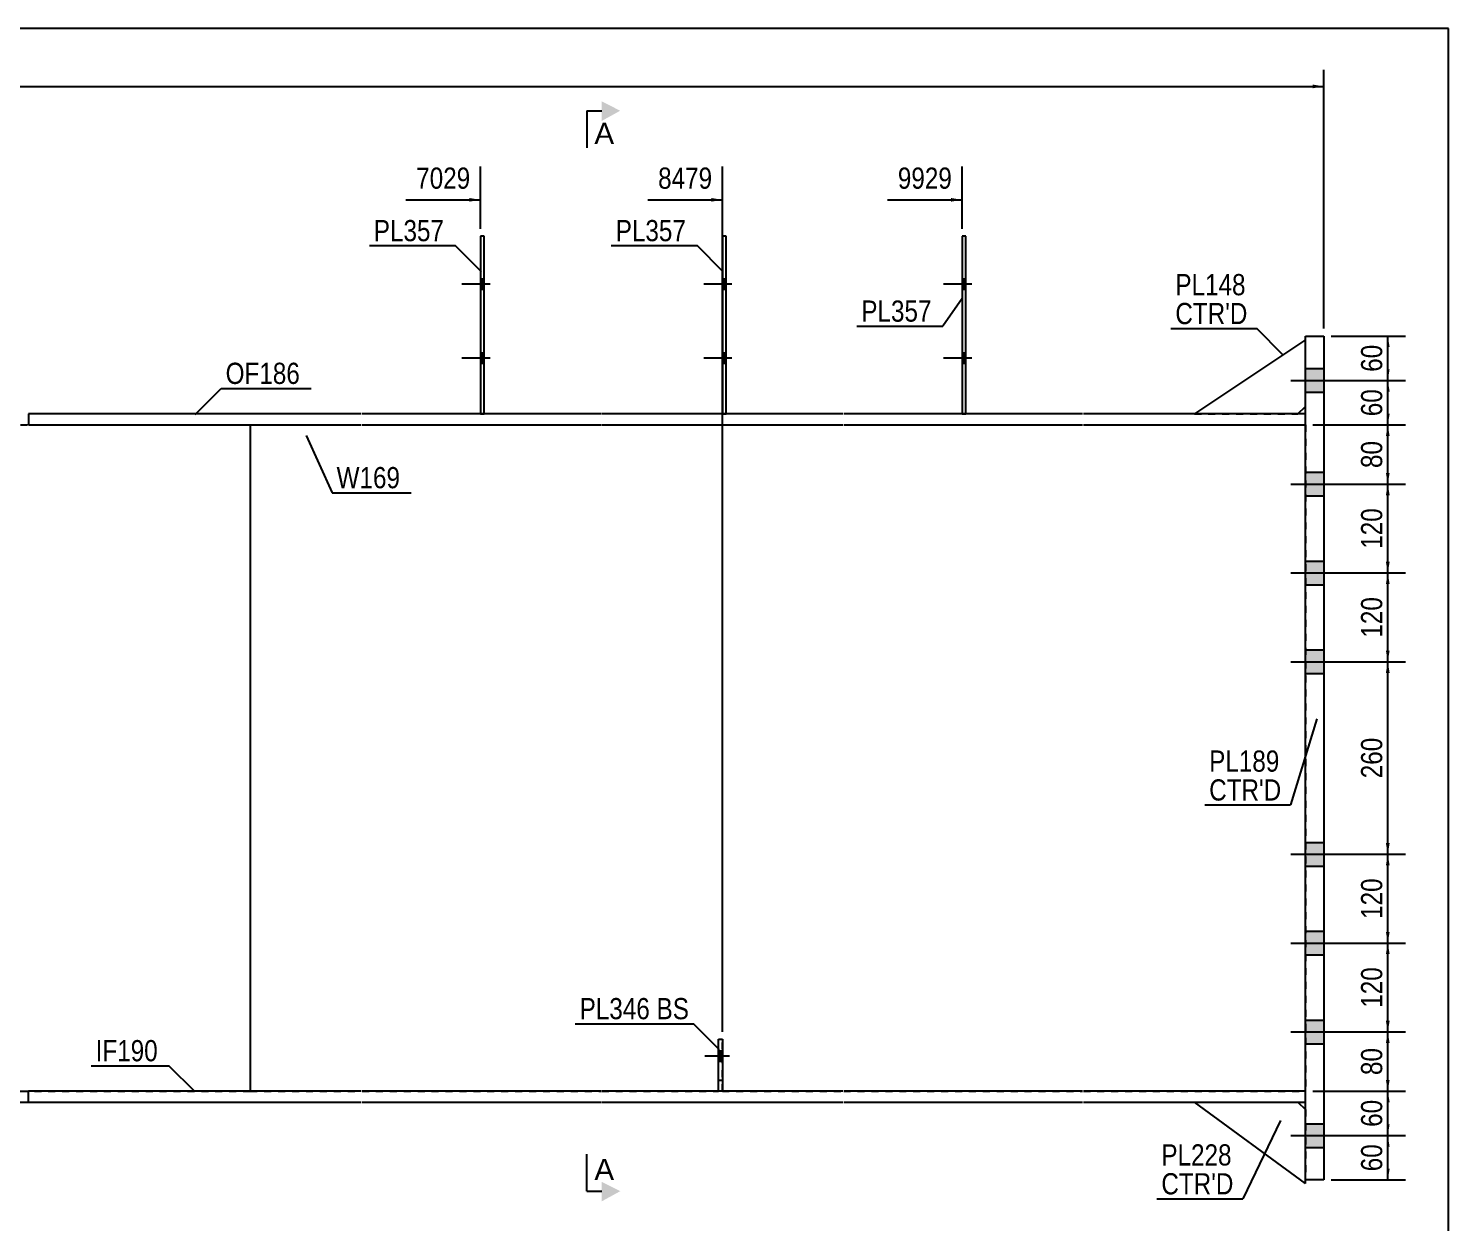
# Model space of a CAD drawing. Header units: millimetres. Extents: x -323 to 90, y -153 to 134.
# Drawn here: x -102.1 to 89.9, y -27.8 to 133.6 of the extents above; entities that cross this region are included whole.
import ezdxf

# ---------------------------------------------------------------- set-up
doc = ezdxf.new("R2010")
doc.units = ezdxf.units.MM
doc.linetypes.add('DXK_LINE_DOT1', pattern=[1.8814, 0.9407, -0.9407])
doc.linetypes.add('DXK_LINE_DOT2', pattern=[3.9198, 1.9599, -1.9599])
doc.styles.add('Arial', font='ARIAL.TTF', dxfattribs={"height": 0.2})
doc.styles.add('Arial Narrow', font='ARIALN.TTF', dxfattribs={"height": 0.2})

# ---------------------------------------------------------------- blocks, each defined once
blk = doc.blocks.new('Unknown-622305813-1210')
at = {"color": 5, "linetype": 'Continuous'}
for p, q in [((89.87, 133.56), (-320.13, 133.56)), ((89.87, -153.44), (89.87, 133.56))]:
    blk.add_line(p, q, dxfattribs=at)
blk = doc.blocks.new('Part-622305813-1543 - 1231')
at = {"color": 2, "linetype": 'Continuous'}
for p, q in [((-102.09, 81.5), (-102.09, 80)), ((-57.09, 81.5), (-102.09, 81.5)), ((-24.69, 81.5), (-56.99, 81.5)), ((8.01, 81.5), (-24.59, 81.5)), ((40.41, 81.5), (8.11, 81.5)), ((70.51, 81.5), (40.51, 81.5)), ((-102.09, 80), (-57.09, 80)), ((-56.99, 80), (-24.69, 80)), ((-24.59, 80), (8.01, 80)), ((8.11, 80), (40.41, 80)), ((40.51, 80), (70.51, 80))]:
    blk.add_line(p, q, dxfattribs=at)
at = {"color": 7, "linetype": 'DXK_LINE_DOT1'}
blk.add_line((70.51, 80), (70.51, 81.5), dxfattribs=at)
blk = doc.blocks.new('Part-622305813-1287 - 1231')
at = {"color": 2, "linetype": 'Continuous'}
for p, q in [((70.51, 91.5), (55.51, 81.5)), ((69.51, 81.5), (70.51, 82.5))]:
    blk.add_line(p, q, dxfattribs=at)
at = {"color": 7, "linetype": 'DXK_LINE_DOT1'}
for p, q in [((70.51, 82.5), (70.51, 91.5)), ((55.51, 81.5), (69.51, 81.5))]:
    blk.add_line(p, q, dxfattribs=at)
blk = doc.blocks.new('Part-622305813-1309 - 1231')
at = {"color": 7, "linetype": 'DXK_LINE_DOT1'}
for p, q in [((-8.79, -10), (-8.79, -3)), ((-8.79, -3), (-8.29, -3)), ((-8.29, -10), (-8.29, -3)), ((-8.79, -8.5), (-8.29, -8.5)), ((-8.29, -10), (-8.79, -10))]:
    blk.add_line(p, q, dxfattribs=at)
blk = doc.blocks.new('Part-622305813-1643 - 1231')
at = {"color": 2, "linetype": 'Continuous'}
for p, q in [((-8.79, -10), (-8.79, -3)), ((-8.79, -3), (-8.29, -3)), ((-8.29, -3), (-8.29, -10))]:
    blk.add_line(p, q, dxfattribs=at)
blk = doc.blocks.new('Part-622305813-1388 - 1231')
at = {"color": 7, "linetype": 'DXK_LINE_DOT1'}
for p, q in [((-129.5, 80), (-72.09, 80)), ((-72.09, 80), (-72.09, -10)), ((-129.5, -10), (-72.09, -10))]:
    blk.add_line(p, q, dxfattribs=at)
blk = doc.blocks.new('Bolt-622305813-1389 - 1231')
at = {"linetype": 'Continuous'}
for points in [[(70.51, 87.6), (70.51, 84.4), (73.01, 84.4), (73.01, 87.6)], [(70.51, 87.6), (70.51, 84.4), (73.01, 84.4), (73.01, 87.6)], [(70.51, 73.6), (70.51, 70.4), (73.01, 70.4), (73.01, 73.6)], [(70.51, 73.6), (70.51, 70.4), (73.01, 70.4), (73.01, 73.6)], [(70.51, 61.6), (70.51, 58.4), (73.01, 58.4), (73.01, 61.6)], [(70.51, 61.6), (70.51, 58.4), (73.01, 58.4), (73.01, 61.6)], [(70.51, 49.6), (70.51, 46.4), (73.01, 46.4), (73.01, 49.6)], [(70.51, 49.6), (70.51, 46.4), (73.01, 46.4), (73.01, 49.6)], [(70.51, 23.6), (70.51, 20.4), (73.01, 20.4), (73.01, 23.6)], [(70.51, 23.6), (70.51, 20.4), (73.01, 20.4), (73.01, 23.6)], [(70.51, 11.6), (70.51, 8.4), (73.01, 8.4), (73.01, 11.6)], [(70.51, 11.6), (70.51, 8.4), (73.01, 8.4), (73.01, 11.6)], [(70.51, -0.4), (70.51, -3.6), (73.01, -3.6), (73.01, -0.4)], [(70.51, -0.4), (70.51, -3.6), (73.01, -3.6), (73.01, -0.4)], [(70.51, -14.4), (70.51, -17.6), (73.01, -17.6), (73.01, -14.4)], [(70.51, -14.4), (70.51, -17.6), (73.01, -17.6), (73.01, -14.4)]]:
    blk.add_hatch(color=3, dxfattribs=at).paths.add_polyline_path(points)
at = {"color": 3, "linetype": 'Continuous'}
for p, q in [((70.51, 87.6), (73.01, 87.6)), ((70.51, 87.6), (73.01, 87.6)), ((68.54, 86), (80.51, 86)), ((68.54, 86), (80.51, 86)), ((70.51, 84.4), (73.01, 84.4)), ((70.51, 84.4), (73.01, 84.4)), ((70.51, 73.6), (73.01, 73.6)), ((70.51, 73.6), (73.01, 73.6)), ((68.54, 72), (80.51, 72)), ((68.54, 72), (80.51, 72)), ((70.51, 70.4), (73.01, 70.4)), ((70.51, 70.4), (73.01, 70.4)), ((70.51, 61.6), (73.01, 61.6)), ((70.51, 61.6), (73.01, 61.6)), ((68.54, 60), (80.51, 60)), ((68.54, 60), (80.51, 60)), ((70.51, 58.4), (73.01, 58.4)), ((70.51, 58.4), (73.01, 58.4)), ((68.54, 48), (80.51, 48)), ((68.54, 48), (80.51, 48)), ((70.51, 49.6), (73.01, 49.6)), ((70.51, 49.6), (73.01, 49.6)), ((70.51, 46.4), (73.01, 46.4)), ((70.51, 46.4), (73.01, 46.4)), ((70.51, 23.6), (73.01, 23.6)), ((70.51, 23.6), (73.01, 23.6)), ((68.54, 22), (80.51, 22)), ((68.54, 22), (80.51, 22)), ((70.51, 20.4), (73.01, 20.4)), ((70.51, 20.4), (73.01, 20.4)), ((70.51, 11.6), (73.01, 11.6)), ((70.51, 11.6), (73.01, 11.6)), ((68.54, 10), (80.51, 10)), ((68.54, 10), (80.51, 10)), ((70.51, 8.4), (73.01, 8.4)), ((70.51, 8.4), (73.01, 8.4)), ((70.51, -0.4), (73.01, -0.4)), ((70.51, -0.4), (73.01, -0.4)), ((68.54, -2), (80.51, -2)), ((68.54, -2), (80.51, -2)), ((70.51, -3.6), (73.01, -3.6)), ((70.51, -3.6), (73.01, -3.6)), ((70.51, -14.4), (73.01, -14.4)), ((70.51, -14.4), (73.01, -14.4)), ((68.54, -16), (80.51, -16)), ((68.54, -16), (80.51, -16)), ((70.51, -17.6), (73.01, -17.6)), ((70.51, -17.6), (73.01, -17.6))]:
    blk.add_line(p, q, dxfattribs=at)
blk = doc.blocks.new('Bolt-622305813-1390 - 1231')
at = {"linetype": 'Continuous'}
for points in [[(24.61, 98.3), (24.61, 99.7), (24.11, 99.7), (24.11, 98.3)], [(24.61, 98.3), (24.61, 99.7), (24.11, 99.7), (24.11, 98.3)], [(24.61, 88.3), (24.61, 89.7), (24.11, 89.7), (24.11, 88.3)], [(24.61, 88.3), (24.61, 89.7), (24.11, 89.7), (24.11, 88.3)]]:
    blk.add_hatch(color=3, dxfattribs=at).paths.add_polyline_path(points)
at = {"color": 3, "linetype": 'Continuous'}
for p, q in [((25.41, 99), (21.61, 99)), ((25.41, 99), (21.61, 99)), ((24.61, 99.7), (24.11, 99.7)), ((24.61, 99.7), (24.11, 99.7)), ((24.61, 98.3), (24.11, 98.3)), ((24.61, 98.3), (24.11, 98.3)), ((25.41, 89), (21.61, 89)), ((25.41, 89), (21.61, 89)), ((24.61, 89.7), (24.11, 89.7)), ((24.61, 89.7), (24.11, 89.7)), ((24.61, 88.3), (24.11, 88.3)), ((24.61, 88.3), (24.11, 88.3))]:
    blk.add_line(p, q, dxfattribs=at)
blk = doc.blocks.new('Part-622305813-1423 - 1231')
at = {"color": 2, "linetype": 'Continuous'}
for p, q in [((-7.79, 105.5), (-8.29, 105.5)), ((-8.29, 105.5), (-8.29, 81.5)), ((-7.79, 81.5), (-7.79, 105.5))]:
    blk.add_line(p, q, dxfattribs=at)
at = {"color": 7, "linetype": 'DXK_LINE_DOT1'}
blk.add_line((-8.29, 81.5), (-7.79, 81.5), dxfattribs=at)
blk = doc.blocks.new('Part-622305813-1428 - 1231')
at = {"color": 2, "linetype": 'Continuous'}
for p, q in [((-40.49, 105.5), (-40.99, 105.5)), ((-40.99, 105.5), (-40.99, 81.5)), ((-40.49, 81.5), (-40.49, 105.5))]:
    blk.add_line(p, q, dxfattribs=at)
at = {"color": 7, "linetype": 'DXK_LINE_DOT1'}
blk.add_line((-40.99, 81.5), (-40.49, 81.5), dxfattribs=at)
blk = doc.blocks.new('Part-622305813-1649 - 1231')
at = {"color": 2, "linetype": 'Continuous'}
for p, q in [((24.61, 105.5), (24.11, 105.5)), ((24.11, 105.5), (24.11, 81.5)), ((24.61, 81.5), (24.61, 105.5))]:
    blk.add_line(p, q, dxfattribs=at)
at = {"color": 7, "linetype": 'DXK_LINE_DOT1'}
blk.add_line((24.11, 81.5), (24.61, 81.5), dxfattribs=at)
blk = doc.blocks.new('Part-622305813-1616 - 1231')
at = {"color": 2, "linetype": 'Continuous'}
blk.add_line((-72.09, 80), (-72.09, -10), dxfattribs=at)
at = {"color": 7, "linetype": 'DXK_LINE_DOT1'}
for p, q in [((-72.09, 80), (-57.09, 80)), ((-56.99, 80), (-24.69, 80)), ((-24.59, 80), (8.01, 80)), ((8.11, 80), (40.41, 80)), ((40.51, 80), (70.51, 80)), ((70.51, 80), (70.51, -10)), ((-72.09, -10), (-57.09, -10)), ((-56.99, -10), (-24.69, -10)), ((-24.59, -10), (-8.79, -10)), ((-8.29, -10), (8.01, -10)), ((8.11, -10), (40.41, -10)), ((40.51, -10), (70.51, -10))]:
    blk.add_line(p, q, dxfattribs=at)
blk = doc.blocks.new('Bolt-622305813-1441 - 1231')
at = {"linetype": 'Continuous'}
for points in [[(-40.49, 98.3), (-40.49, 99.7), (-40.99, 99.7), (-40.99, 98.3)], [(-40.49, 98.3), (-40.49, 99.7), (-40.99, 99.7), (-40.99, 98.3)], [(-40.49, 88.3), (-40.49, 89.7), (-40.99, 89.7), (-40.99, 88.3)], [(-40.49, 88.3), (-40.49, 89.7), (-40.99, 89.7), (-40.99, 88.3)]]:
    blk.add_hatch(color=3, dxfattribs=at).paths.add_polyline_path(points)
at = {"color": 3, "linetype": 'Continuous'}
for p, q in [((-39.69, 99), (-43.49, 99)), ((-39.69, 99), (-43.49, 99)), ((-40.49, 99.7), (-40.99, 99.7)), ((-40.49, 99.7), (-40.99, 99.7)), ((-40.49, 98.3), (-40.99, 98.3)), ((-40.49, 98.3), (-40.99, 98.3)), ((-39.69, 89), (-43.49, 89)), ((-39.69, 89), (-43.49, 89)), ((-40.49, 89.7), (-40.99, 89.7)), ((-40.49, 89.7), (-40.99, 89.7)), ((-40.49, 88.3), (-40.99, 88.3)), ((-40.49, 88.3), (-40.99, 88.3))]:
    blk.add_line(p, q, dxfattribs=at)
blk = doc.blocks.new('Bolt-622305813-1447 - 1231')
at = {"color": 3, "linetype": 'DXK_LINE_DOT2'}
for p, q in [((-7.34, -5.3), (-10.64, -5.3)), ((-8.29, -4.6), (-8.79, -4.6)), ((-8.29, -6), (-8.79, -6))]:
    blk.add_line(p, q, dxfattribs=at)
blk = doc.blocks.new('Part-622305813-1521 - 1231')
at = {"color": 2, "linetype": 'Continuous'}
for p, q in [((-129.5, -10), (-102.09, -10)), ((-129.5, -11.5), (-102.09, -11.5)), ((-102.09, -11.5), (-102.09, -10))]:
    blk.add_line(p, q, dxfattribs=at)
blk = doc.blocks.new('Part-622305813-1499 - 1231')
at = {"color": 2, "linetype": 'Continuous'}
for p, q in [((-102.09, -11.5), (-102.09, -10)), ((-57.09, -10), (-102.09, -10)), ((-102.09, -11.5), (-57.09, -11.5)), ((-24.69, -10), (-56.99, -10)), ((-56.99, -11.5), (-24.69, -11.5)), ((8.01, -10), (-24.59, -10)), ((-24.59, -11.5), (8.01, -11.5)), ((40.41, -10), (8.11, -10)), ((8.11, -11.5), (40.41, -11.5)), ((70.51, -10), (40.51, -10)), ((40.51, -11.5), (70.51, -11.5))]:
    blk.add_line(p, q, dxfattribs=at)
at = {"color": 7, "linetype": 'DXK_LINE_DOT1'}
blk.add_line((70.51, -11.5), (70.51, -10), dxfattribs=at)
blk = doc.blocks.new('Part-622305813-1594 - 1231')
at = {"color": 2, "linetype": 'Continuous'}
for p, q in [((70.51, 92), (73.01, 92)), ((70.51, -22), (70.51, 92)), ((73.01, 92), (73.01, -22)), ((73.01, -22), (70.51, -22))]:
    blk.add_line(p, q, dxfattribs=at)
blk = doc.blocks.new('Part-622305813-1621 - 1231')
at = {"color": 2, "linetype": 'Continuous'}
for p, q in [((70.51, -22.5), (55.51, -11.5)), ((69.51, -11.5), (70.51, -12.5)), ((70.51, -22.5), (70.51, -22))]:
    blk.add_line(p, q, dxfattribs=at)
at = {"color": 7, "linetype": 'DXK_LINE_DOT1'}
for p, q in [((55.51, -11.5), (69.51, -11.5)), ((70.51, -12.5), (70.51, -22))]:
    blk.add_line(p, q, dxfattribs=at)
blk = doc.blocks.new('Bolt-622305813-1644 - 1231')
at = {"linetype": 'Continuous'}
for points in [[(-7.79, 98.3), (-7.79, 99.7), (-8.29, 99.7), (-8.29, 98.3)], [(-7.79, 98.3), (-7.79, 99.7), (-8.29, 99.7), (-8.29, 98.3)], [(-7.79, 88.3), (-7.79, 89.7), (-8.29, 89.7), (-8.29, 88.3)], [(-7.79, 88.3), (-7.79, 89.7), (-8.29, 89.7), (-8.29, 88.3)]]:
    blk.add_hatch(color=3, dxfattribs=at).paths.add_polyline_path(points)
at = {"color": 3, "linetype": 'Continuous'}
for p, q in [((-6.99, 99), (-10.79, 99)), ((-6.99, 99), (-10.79, 99)), ((-7.79, 99.7), (-8.29, 99.7)), ((-7.79, 99.7), (-8.29, 99.7)), ((-7.79, 98.3), (-8.29, 98.3)), ((-7.79, 98.3), (-8.29, 98.3)), ((-6.99, 89), (-10.79, 89)), ((-6.99, 89), (-10.79, 89)), ((-7.79, 89.7), (-8.29, 89.7)), ((-7.79, 89.7), (-8.29, 89.7)), ((-7.79, 88.3), (-8.29, 88.3)), ((-7.79, 88.3), (-8.29, 88.3))]:
    blk.add_line(p, q, dxfattribs=at)
blk = doc.blocks.new('Bolt-622305813-1671 - 1231')
at = {"linetype": 'Continuous'}
blk.add_hatch(color=3, dxfattribs=at).paths.add_polyline_path([(-8.29, -6), (-8.29, -4.6), (-8.79, -4.6), (-8.79, -6)])
at = {"color": 3, "linetype": 'Continuous'}
for p, q in [((-7.34, -5.3), (-10.64, -5.3)), ((-8.29, -4.6), (-8.79, -4.6)), ((-8.29, -6), (-8.79, -6))]:
    blk.add_line(p, q, dxfattribs=at)
blk = doc.blocks.new('StraightDimension-622305813-3744 - 1231')
at = {"linetype": 'Continuous'}
for points in [[(81.4, -11.5), (81.65, -10), (81.9, -11.5)], [(81.9, -14.5), (81.65, -16), (81.4, -14.5)]]:
    blk.add_hatch(color=7, dxfattribs=at).paths.add_polyline_path(points)
at = {"color": 7, "linetype": 'Continuous'}
for p, q in [((71.51, -10), (84.05, -10)), ((81.65, -16), (81.65, -10)), ((71.51, -16), (84.05, -16))]:
    blk.add_line(p, q, dxfattribs=at)
at = {"color": 0}
blk.add_wipeout([(81.5, -10.57), (77.3, -10.57), (77.3, -15.43), (81.5, -15.43)], dxfattribs=at)
at = {"color": 3, "style": 'Arial Narrow'}
blk.add_text('60', height=2.863, rotation=90.0002, dxfattribs=at).set_placement((80.9, -14.83))
blk = doc.blocks.new('StraightDimension-622305813-1807 - 1231')
at = {"linetype": 'Continuous'}
blk.add_hatch(color=7, dxfattribs=at).paths.add_polyline_path([(71.51, 125.97), (73.01, 125.72), (71.51, 125.47)])
at = {"color": 7, "linetype": 'Continuous'}
for p, q in [((73.01, 93), (73.01, 127.97)), ((-301.5, 125.72), (73.01, 125.72))]:
    blk.add_line(p, q, dxfattribs=at)
blk = doc.blocks.new('StraightDimension-622305813-3735 - 1231')
at = {"linetype": 'Continuous'}
for points in [[(81.4, 90.5), (81.65, 92), (81.9, 90.5)], [(81.9, 87.5), (81.65, 86), (81.4, 87.5)]]:
    blk.add_hatch(color=7, dxfattribs=at).paths.add_polyline_path(points)
at = {"color": 7, "linetype": 'Continuous'}
for p, q in [((74.01, 92), (84.05, 92)), ((81.65, 86), (81.65, 92)), ((71.51, 86), (84.05, 86))]:
    blk.add_line(p, q, dxfattribs=at)
at = {"color": 0}
blk.add_wipeout([(81.5, 91.43), (77.3, 91.43), (77.3, 86.57), (81.5, 86.57)], dxfattribs=at)
at = {"color": 3, "style": 'Arial Narrow'}
blk.add_text('60', height=2.863, rotation=90.0002, dxfattribs=at).set_placement((80.9, 87.17))
blk = doc.blocks.new('StraightDimension-622305813-3736 - 1231')
at = {"linetype": 'Continuous'}
for points in [[(81.4, 84.5), (81.65, 86), (81.9, 84.5)], [(81.9, 81.5), (81.65, 80), (81.4, 81.5)]]:
    blk.add_hatch(color=7, dxfattribs=at).paths.add_polyline_path(points)
at = {"color": 7, "linetype": 'Continuous'}
for p, q in [((71.51, 86), (84.05, 86)), ((81.65, 80), (81.65, 86)), ((71.51, 80), (84.05, 80))]:
    blk.add_line(p, q, dxfattribs=at)
at = {"color": 0}
blk.add_wipeout([(81.5, 85.43), (77.3, 85.43), (77.3, 80.57), (81.5, 80.57)], dxfattribs=at)
at = {"color": 3, "style": 'Arial Narrow'}
blk.add_text('60', height=2.863, rotation=90.0002, dxfattribs=at).set_placement((80.9, 81.17))
blk = doc.blocks.new('StraightDimension-622305813-3737 - 1231')
at = {"linetype": 'Continuous'}
for points in [[(81.4, 78.5), (81.65, 80), (81.9, 78.5)], [(81.9, 73.5), (81.65, 72), (81.4, 73.5)]]:
    blk.add_hatch(color=7, dxfattribs=at).paths.add_polyline_path(points)
at = {"color": 7, "linetype": 'Continuous'}
for p, q in [((71.51, 80), (84.05, 80)), ((81.65, 72), (81.65, 80)), ((71.51, 72), (84.05, 72))]:
    blk.add_line(p, q, dxfattribs=at)
at = {"color": 0}
blk.add_wipeout([(81.5, 78.43), (77.3, 78.43), (77.3, 73.57), (81.5, 73.57)], dxfattribs=at)
at = {"color": 3, "style": 'Arial Narrow'}
blk.add_text('80', height=2.863, rotation=90.0002, dxfattribs=at).set_placement((80.9, 74.17))
blk = doc.blocks.new('StraightDimension-622305813-3738 - 1231')
at = {"linetype": 'Continuous'}
for points in [[(81.4, 70.5), (81.65, 72), (81.9, 70.5)], [(81.9, 61.5), (81.65, 60), (81.4, 61.5)]]:
    blk.add_hatch(color=7, dxfattribs=at).paths.add_polyline_path(points)
at = {"color": 7, "linetype": 'Continuous'}
for p, q in [((71.51, 72), (84.05, 72)), ((81.65, 60), (81.65, 72)), ((71.51, 60), (84.05, 60))]:
    blk.add_line(p, q, dxfattribs=at)
at = {"color": 0}
blk.add_wipeout([(81.5, 69.34), (77.3, 69.34), (77.3, 62.66), (81.5, 62.66)], dxfattribs=at)
at = {"color": 3, "style": 'Arial Narrow'}
blk.add_text('120', height=2.863, rotation=90.0002, dxfattribs=at).set_placement((80.9, 63.26))
blk = doc.blocks.new('StraightDimension-622305813-3739 - 1231')
at = {"linetype": 'Continuous'}
for points in [[(81.4, 58.5), (81.65, 60), (81.9, 58.5)], [(81.9, 49.5), (81.65, 48), (81.4, 49.5)]]:
    blk.add_hatch(color=7, dxfattribs=at).paths.add_polyline_path(points)
at = {"color": 7, "linetype": 'Continuous'}
for p, q in [((71.51, 60), (84.05, 60)), ((81.65, 48), (81.65, 60)), ((71.51, 48), (84.05, 48))]:
    blk.add_line(p, q, dxfattribs=at)
at = {"color": 0}
blk.add_wipeout([(81.5, 57.34), (77.3, 57.34), (77.3, 50.66), (81.5, 50.66)], dxfattribs=at)
at = {"color": 3, "style": 'Arial Narrow'}
blk.add_text('120', height=2.863, rotation=90.0002, dxfattribs=at).set_placement((80.9, 51.26))
blk = doc.blocks.new('StraightDimension-622305813-3740 - 1231')
at = {"linetype": 'Continuous'}
for points in [[(81.4, 46.5), (81.65, 48), (81.9, 46.5)], [(81.9, 23.5), (81.65, 22), (81.4, 23.5)]]:
    blk.add_hatch(color=7, dxfattribs=at).paths.add_polyline_path(points)
at = {"color": 7, "linetype": 'Continuous'}
for p, q in [((71.51, 48), (84.05, 48)), ((81.65, 22), (81.65, 48)), ((71.51, 22), (84.05, 22))]:
    blk.add_line(p, q, dxfattribs=at)
at = {"color": 0}
blk.add_wipeout([(81.5, 38.34), (77.3, 38.34), (77.3, 31.66), (81.5, 31.66)], dxfattribs=at)
at = {"color": 3, "style": 'Arial Narrow'}
blk.add_text('260', height=2.863, rotation=90.0002, dxfattribs=at).set_placement((80.9, 32.26))
blk = doc.blocks.new('StraightDimension-622305813-3741 - 1231')
at = {"linetype": 'Continuous'}
for points in [[(81.4, 20.5), (81.65, 22), (81.9, 20.5)], [(81.9, 11.5), (81.65, 10), (81.4, 11.5)]]:
    blk.add_hatch(color=7, dxfattribs=at).paths.add_polyline_path(points)
at = {"color": 7, "linetype": 'Continuous'}
for p, q in [((71.51, 22), (84.05, 22)), ((81.65, 10), (81.65, 22)), ((71.51, 10), (84.05, 10))]:
    blk.add_line(p, q, dxfattribs=at)
at = {"color": 0}
blk.add_wipeout([(81.5, 19.34), (77.3, 19.34), (77.3, 12.66), (81.5, 12.66)], dxfattribs=at)
at = {"color": 3, "style": 'Arial Narrow'}
blk.add_text('120', height=2.863, rotation=90.0002, dxfattribs=at).set_placement((80.9, 13.26))
blk = doc.blocks.new('StraightDimension-622305813-3742 - 1231')
at = {"linetype": 'Continuous'}
for points in [[(81.4, 8.5), (81.65, 10), (81.9, 8.5)], [(81.9, -0.5), (81.65, -2), (81.4, -0.5)]]:
    blk.add_hatch(color=7, dxfattribs=at).paths.add_polyline_path(points)
at = {"color": 7, "linetype": 'Continuous'}
for p, q in [((71.51, 10), (84.05, 10)), ((81.65, -2), (81.65, 10)), ((71.51, -2), (84.05, -2))]:
    blk.add_line(p, q, dxfattribs=at)
at = {"color": 0}
blk.add_wipeout([(81.5, 7.34), (77.3, 7.34), (77.3, 0.66), (81.5, 0.66)], dxfattribs=at)
at = {"color": 3, "style": 'Arial Narrow'}
blk.add_text('120', height=2.863, rotation=90.0002, dxfattribs=at).set_placement((80.9, 1.26))
blk = doc.blocks.new('StraightDimension-622305813-3743 - 1231')
at = {"linetype": 'Continuous'}
for points in [[(81.4, -3.5), (81.65, -2), (81.9, -3.5)], [(81.9, -8.5), (81.65, -10), (81.4, -8.5)]]:
    blk.add_hatch(color=7, dxfattribs=at).paths.add_polyline_path(points)
at = {"color": 7, "linetype": 'Continuous'}
for p, q in [((71.51, -2), (84.05, -2)), ((81.65, -10), (81.65, -2)), ((71.51, -10), (84.05, -10))]:
    blk.add_line(p, q, dxfattribs=at)
at = {"color": 0}
blk.add_wipeout([(81.5, -3.57), (77.3, -3.57), (77.3, -8.43), (81.5, -8.43)], dxfattribs=at)
at = {"color": 3, "style": 'Arial Narrow'}
blk.add_text('80', height=2.863, rotation=90.0002, dxfattribs=at).set_placement((80.9, -7.83))
blk = doc.blocks.new('StraightDimension-622305813-3745 - 1231')
at = {"linetype": 'Continuous'}
for points in [[(81.4, -17.5), (81.65, -16), (81.9, -17.5)], [(81.9, -20.5), (81.65, -22), (81.4, -20.5)]]:
    blk.add_hatch(color=7, dxfattribs=at).paths.add_polyline_path(points)
at = {"color": 7, "linetype": 'Continuous'}
for p, q in [((71.51, -16), (84.05, -16)), ((81.65, -22), (81.65, -16)), ((74.01, -22), (84.05, -22))]:
    blk.add_line(p, q, dxfattribs=at)
at = {"color": 0}
blk.add_wipeout([(81.5, -16.57), (77.3, -16.57), (77.3, -21.43), (81.5, -21.43)], dxfattribs=at)
at = {"color": 3, "style": 'Arial Narrow'}
blk.add_text('60', height=2.863, rotation=90.0002, dxfattribs=at).set_placement((80.9, -20.83))
blk = doc.blocks.new('StraightDimension-622305813-5659 - 1231')
at = {"linetype": 'Continuous'}
blk.add_hatch(color=7, dxfattribs=at).paths.add_polyline_path([(22.61, 110.65), (24.11, 110.4), (22.61, 110.15)])
at = {"color": 7, "linetype": 'Continuous'}
for p, q in [((24.11, 106.5), (24.11, 114.9)), ((14.05, 110.4), (24.11, 110.4))]:
    blk.add_line(p, q, dxfattribs=at)
at = {"color": 0}
blk.add_wipeout([(23.34, 111.3), (23.34, 115.5), (14.83, 115.5), (14.83, 111.3)], dxfattribs=at)
at = {"color": 3, "style": 'Arial Narrow'}
blk.add_text('9929', height=2.863, dxfattribs=at).set_placement((15.43, 111.9))
blk = doc.blocks.new('StraightDimension-622305813-5660 - 1231')
at = {"linetype": 'Continuous'}
blk.add_hatch(color=7, dxfattribs=at).paths.add_polyline_path([(-9.79, 110.65), (-8.29, 110.4), (-9.79, 110.15)])
at = {"color": 7, "linetype": 'Continuous'}
for p, q in [((-8.29, -2), (-8.29, 114.9)), ((-18.35, 110.4), (-8.29, 110.4))]:
    blk.add_line(p, q, dxfattribs=at)
at = {"color": 0}
blk.add_wipeout([(-9.06, 111.3), (-9.06, 115.5), (-17.57, 115.5), (-17.57, 111.3)], dxfattribs=at)
at = {"color": 3, "style": 'Arial Narrow'}
blk.add_text('8479', height=2.863, dxfattribs=at).set_placement((-16.97, 111.9))
blk = doc.blocks.new('StraightDimension-622305813-5661 - 1231')
at = {"linetype": 'Continuous'}
blk.add_hatch(color=7, dxfattribs=at).paths.add_polyline_path([(-42.49, 110.65), (-40.99, 110.4), (-42.49, 110.15)])
at = {"color": 7, "linetype": 'Continuous'}
for p, q in [((-40.99, 106.5), (-40.99, 114.9)), ((-51.05, 110.4), (-40.99, 110.4))]:
    blk.add_line(p, q, dxfattribs=at)
at = {"color": 0}
blk.add_wipeout([(-41.76, 111.3), (-41.76, 115.5), (-50.27, 115.5), (-50.27, 111.3)], dxfattribs=at)
at = {"color": 3, "style": 'Arial Narrow'}
blk.add_text('7029', height=2.863, dxfattribs=at).set_placement((-49.67, 111.9))
blk = doc.blocks.new('Mark-622305813-1282 - 1231')
at = {"color": 7, "linetype": 'Continuous'}
blk.add_line((67.48, 89.47), (63.95, 93.01), dxfattribs=at)
at = {"color": 0}
blk.add_wipeout([(62.45, 97.51), (62.45, 100.51), (52.94, 100.51), (52.94, 97.51)], dxfattribs=at)
blk.add_wipeout([(62.45, 97.51), (62.45, 100.51), (52.94, 100.51), (52.94, 97.51)], dxfattribs=at)
blk.add_wipeout([(62.7, 93.61), (62.7, 96.61), (52.94, 96.61), (52.94, 93.61)], dxfattribs=at)
blk.add_wipeout([(62.7, 93.61), (62.7, 96.61), (52.94, 96.61), (52.94, 93.61)], dxfattribs=at)
at = {"color": 7, "linetype": 'Continuous'}
blk.add_line((52.34, 93.01), (63.95, 93.01), dxfattribs=at)
at = {"color": 3, "style": 'Arial Narrow'}
blk.add_text('PL148', height=2.863, dxfattribs=at).set_placement((52.94, 97.51))
at = {"color": 1, "style": 'Arial Narrow'}
blk.add_text("CTR'D", height=2.863, dxfattribs=at).set_placement((52.94, 93.61))
blk = doc.blocks.new('Mark-622305813-1495 - 1231')
at = {"color": 7, "linetype": 'Continuous'}
blk.add_line((-79.56, -10.11), (-83.1, -6.57), dxfattribs=at)
at = {"color": 0}
blk.add_wipeout([(-84.6, -5.97), (-84.6, -2.97), (-93, -2.97), (-93, -5.97)], dxfattribs=at)
blk.add_wipeout([(-84.6, -5.97), (-84.6, -2.97), (-93, -2.97), (-93, -5.97)], dxfattribs=at)
at = {"color": 7, "linetype": 'Continuous'}
blk.add_line((-93.6, -6.57), (-83.1, -6.57), dxfattribs=at)
at = {"color": 3, "style": 'Arial Narrow'}
blk.add_text('IF190', height=2.863, dxfattribs=at).set_placement((-93, -5.97))
blk = doc.blocks.new('Mark-622305813-1612 - 1231')
at = {"color": 0}
blk.add_wipeout([(-51.84, 71.44), (-51.84, 74.44), (-60.43, 74.44), (-60.43, 71.44)], dxfattribs=at)
blk.add_wipeout([(-51.84, 71.44), (-51.84, 74.44), (-60.43, 74.44), (-60.43, 71.44)], dxfattribs=at)
at = {"color": 7, "linetype": 'Continuous'}
for p, q in [((-64.56, 78.57), (-61.03, 70.84)), ((-61.03, 70.84), (-50.34, 70.84))]:
    blk.add_line(p, q, dxfattribs=at)
at = {"color": 3, "style": 'Arial Narrow'}
blk.add_text('W169', height=2.863, dxfattribs=at).set_placement((-60.43, 71.44))
blk = doc.blocks.new('Mark-622305813-1645 - 1231')
at = {"color": 7, "linetype": 'Continuous'}
blk.add_line((24.11, 97.07), (21.5, 93.34), dxfattribs=at)
at = {"color": 0}
blk.add_wipeout([(20, 93.94), (20, 96.94), (10.49, 96.94), (10.49, 93.94)], dxfattribs=at)
blk.add_wipeout([(20, 93.94), (20, 96.94), (10.49, 96.94), (10.49, 93.94)], dxfattribs=at)
at = {"color": 7, "linetype": 'Continuous'}
blk.add_line((9.89, 93.34), (21.5, 93.34), dxfattribs=at)
at = {"color": 3, "style": 'Arial Narrow'}
blk.add_text('PL357', height=2.863, dxfattribs=at).set_placement((10.49, 93.94))
blk = doc.blocks.new('Mark-622305813-1419 - 1231')
at = {"color": 7, "linetype": 'Continuous'}
blk.add_line((-8.16, 100.67), (-11.69, 104.21), dxfattribs=at)
at = {"color": 0}
blk.add_wipeout([(-13.19, 104.81), (-13.19, 107.81), (-22.7, 107.81), (-22.7, 104.81)], dxfattribs=at)
blk.add_wipeout([(-13.19, 104.81), (-13.19, 107.81), (-22.7, 107.81), (-22.7, 104.81)], dxfattribs=at)
at = {"color": 7, "linetype": 'Continuous'}
blk.add_line((-23.3, 104.21), (-11.69, 104.21), dxfattribs=at)
at = {"color": 3, "style": 'Arial Narrow'}
blk.add_text('PL357', height=2.863, dxfattribs=at).set_placement((-22.7, 104.81))
blk = doc.blocks.new('Mark-622305813-1424 - 1231')
at = {"color": 7, "linetype": 'Continuous'}
blk.add_line((-40.86, 100.67), (-44.39, 104.21), dxfattribs=at)
at = {"color": 0}
blk.add_wipeout([(-45.89, 104.81), (-45.89, 107.81), (-55.4, 107.81), (-55.4, 104.81)], dxfattribs=at)
blk.add_wipeout([(-45.89, 104.81), (-45.89, 107.81), (-55.4, 107.81), (-55.4, 104.81)], dxfattribs=at)
at = {"color": 7, "linetype": 'Continuous'}
blk.add_line((-56, 104.21), (-44.39, 104.21), dxfattribs=at)
at = {"color": 3, "style": 'Arial Narrow'}
blk.add_text('PL357', height=2.863, dxfattribs=at).set_placement((-55.4, 104.81))
blk = doc.blocks.new('Mark-622305813-1617 - 1231')
at = {"color": 7, "linetype": 'Continuous'}
blk.add_line((67.17, -13.96), (62.05, -24.55), dxfattribs=at)
at = {"color": 0}
blk.add_wipeout([(60.55, -20.05), (60.55, -17.05), (51.05, -17.05), (51.05, -20.05)], dxfattribs=at)
blk.add_wipeout([(60.55, -20.05), (60.55, -17.05), (51.05, -17.05), (51.05, -20.05)], dxfattribs=at)
blk.add_wipeout([(60.8, -23.95), (60.8, -20.95), (51.05, -20.95), (51.05, -23.95)], dxfattribs=at)
blk.add_wipeout([(60.8, -23.95), (60.8, -20.95), (51.05, -20.95), (51.05, -23.95)], dxfattribs=at)
at = {"color": 7, "linetype": 'Continuous'}
blk.add_line((50.45, -24.55), (62.05, -24.55), dxfattribs=at)
at = {"color": 3, "style": 'Arial Narrow'}
blk.add_text('PL228', height=2.863, dxfattribs=at).set_placement((51.05, -20.05))
at = {"color": 1, "style": 'Arial Narrow'}
blk.add_text("CTR'D", height=2.863, dxfattribs=at).set_placement((51.05, -23.95))
blk = doc.blocks.new('Mark-622305813-1539 - 1231')
at = {"color": 0}
blk.add_wipeout([(-65.38, 85.53), (-65.38, 88.53), (-75.43, 88.53), (-75.43, 85.53)], dxfattribs=at)
blk.add_wipeout([(-65.38, 85.53), (-65.38, 88.53), (-75.43, 88.53), (-75.43, 85.53)], dxfattribs=at)
at = {"color": 7, "linetype": 'Continuous'}
for p, q in [((-79.56, 81.39), (-76.03, 84.93)), ((-76.03, 84.93), (-63.88, 84.93))]:
    blk.add_line(p, q, dxfattribs=at)
at = {"color": 3, "style": 'Arial Narrow'}
blk.add_text('OF186', height=2.863, dxfattribs=at).set_placement((-75.43, 85.53))
blk = doc.blocks.new('Mark-622305813-1590 - 1231')
at = {"color": 7, "linetype": 'Continuous'}
blk.add_line((72.05, 40.28), (68.52, 28.65), dxfattribs=at)
at = {"color": 0}
blk.add_wipeout([(67.02, 33.15), (67.02, 36.15), (57.51, 36.15), (57.51, 33.15)], dxfattribs=at)
blk.add_wipeout([(67.02, 33.15), (67.02, 36.15), (57.51, 36.15), (57.51, 33.15)], dxfattribs=at)
blk.add_wipeout([(67.27, 29.25), (67.27, 32.25), (57.51, 32.25), (57.51, 29.25)], dxfattribs=at)
blk.add_wipeout([(67.27, 29.25), (67.27, 32.25), (57.51, 32.25), (57.51, 29.25)], dxfattribs=at)
at = {"color": 7, "linetype": 'Continuous'}
blk.add_line((56.91, 28.65), (68.52, 28.65), dxfattribs=at)
at = {"color": 3, "style": 'Arial Narrow'}
blk.add_text('PL189', height=2.863, dxfattribs=at).set_placement((57.51, 33.15))
at = {"color": 1, "style": 'Arial Narrow'}
blk.add_text("CTR'D", height=2.863, dxfattribs=at).set_placement((57.51, 29.25))
blk = doc.blocks.new('SectionMark-622305813-2095 - 1231')
at = {"color": 7, "linetype": 'Continuous'}
for p, q in [((-26.59, 122.44), (-26.59, 117.44)), ((-26.59, 122.44), (-24.59, 122.44)), ((-26.59, -23.52), (-26.59, -18.52)), ((-26.59, -23.52), (-24.59, -23.52))]:
    blk.add_line(p, q, dxfattribs=at)
at = {"color": 0, "linetype": 'Continuous'}
for points in [[(-22.93, 117.94), (-22.93, 120.94), (-25.59, 120.94), (-25.59, 117.94)], [(-22.93, -22.02), (-22.93, -19.02), (-25.59, -19.02), (-25.59, -22.02)]]:
    blk.add_wipeout(points, dxfattribs=at)
at = {"linetype": 'Continuous'}
for points in [[(-24.59, 123.69), (-22.09, 122.44), (-24.59, 121.06)], [(-24.59, -22.27), (-22.09, -23.52), (-24.59, -24.89)]]:
    blk.add_hatch(color=7, dxfattribs=at).paths.add_polyline_path(points)
at = {"color": 136, "linetype": 'Continuous', "style": 'Arial'}
for p in [(-25.59, 117.94), (-25.59, -22.02)]:
    blk.add_text('A', height=2.87, dxfattribs=at).set_placement(p)
blk = doc.blocks.new('MarkSet-622305813-2126 - 1231')
at = {"color": 0}
blk.add_wipeout([(-18.08, -0.29), (-18.08, 2.71), (-27.58, 2.71), (-27.58, -0.29)], dxfattribs=at)
blk.add_wipeout([(-18.08, -0.29), (-18.08, 2.71), (-27.58, 2.71), (-27.58, -0.29)], dxfattribs=at)
at = {"color": 3, "style": 'Arial Narrow'}
blk.add_text('PL346', height=2.863, dxfattribs=at).set_placement((-27.58, -0.29))
at = {"color": 0}
blk.add_wipeout([(-12.79, -0.29), (-12.79, 2.71), (-17.18, 2.71), (-17.18, -0.29)], dxfattribs=at)
blk.add_wipeout([(-12.79, -0.29), (-12.79, 2.71), (-17.18, 2.71), (-17.18, -0.29)], dxfattribs=at)
at = {"color": 7, "linetype": 'Continuous'}
for p in [(-28.18, -0.89), (-8.66, -4.43)]:
    blk.add_line(p, (-12.19, -0.89), dxfattribs=at)
at = {"color": 3, "style": 'Arial Narrow'}
blk.add_text('BS', height=2.863, dxfattribs=at).set_placement((-17.18, -0.29))

msp = doc.modelspace()

# ---------------------------------------------------------------- block references
for name in ['Unknown-622305813-1210', 'Part-622305813-1428 - 1231', 'Part-622305813-1423 - 1231', 'Part-622305813-1649 - 1231', 'Bolt-622305813-1441 - 1231', 'Bolt-622305813-1644 - 1231', 'Bolt-622305813-1390 - 1231', 'Part-622305813-1287 - 1231', 'Part-622305813-1594 - 1231', 'Bolt-622305813-1389 - 1231', 'Part-622305813-1543 - 1231', 'Part-622305813-1388 - 1231', 'Part-622305813-1616 - 1231', 'Part-622305813-1309 - 1231', 'Part-622305813-1643 - 1231', 'Bolt-622305813-1447 - 1231', 'Bolt-622305813-1671 - 1231', 'Part-622305813-1521 - 1231', 'Part-622305813-1499 - 1231', 'Part-622305813-1621 - 1231']:
    msp.add_blockref(name, (0, 0))

# ---------------------------------------------------------------- next in the draw order: block references
for name in ['StraightDimension-622305813-1807 - 1231', 'Mark-622305813-1539 - 1231', 'Mark-622305813-1612 - 1231', 'Mark-622305813-1495 - 1231', 'StraightDimension-622305813-3744 - 1231', 'Mark-622305813-1617 - 1231']:
    msp.add_blockref(name, (0, 0))

# ---------------------------------------------------------------- next in the draw order: block references
for name in ['StraightDimension-622305813-5661 - 1231', 'StraightDimension-622305813-5660 - 1231', 'StraightDimension-622305813-5659 - 1231', 'Mark-622305813-1282 - 1231', 'Mark-622305813-1645 - 1231', 'StraightDimension-622305813-3735 - 1231', 'StraightDimension-622305813-3745 - 1231']:
    msp.add_blockref(name, (0, 0))

# ---------------------------------------------------------------- next in the draw order: block references
for name in ['Mark-622305813-1424 - 1231', 'Mark-622305813-1419 - 1231', 'StraightDimension-622305813-3736 - 1231']:
    msp.add_blockref(name, (0, 0))

# ---------------------------------------------------------------- next in the draw order: block references
for name in ['SectionMark-622305813-2095 - 1231', 'StraightDimension-622305813-3737 - 1231']:
    msp.add_blockref(name, (0, 0))

# ---------------------------------------------------------------- next in the draw order: block references
for name in ['StraightDimension-622305813-3738 - 1231', 'MarkSet-622305813-2126 - 1231']:
    msp.add_blockref(name, (0, 0))

# ---------------------------------------------------------------- next in the draw order: block references
msp.add_blockref('StraightDimension-622305813-3739 - 1231', (0, 0))

# ---------------------------------------------------------------- next in the draw order: block references
msp.add_blockref('StraightDimension-622305813-3740 - 1231', (0, 0))

# ---------------------------------------------------------------- next in the draw order: block references
for name in ['Mark-622305813-1590 - 1231', 'StraightDimension-622305813-3741 - 1231']:
    msp.add_blockref(name, (0, 0))

# ---------------------------------------------------------------- next in the draw order: block references
msp.add_blockref('StraightDimension-622305813-3742 - 1231', (0, 0))

# ---------------------------------------------------------------- next in the draw order: block references
msp.add_blockref('StraightDimension-622305813-3743 - 1231', (0, 0))

doc.saveas('drawing.dxf')
